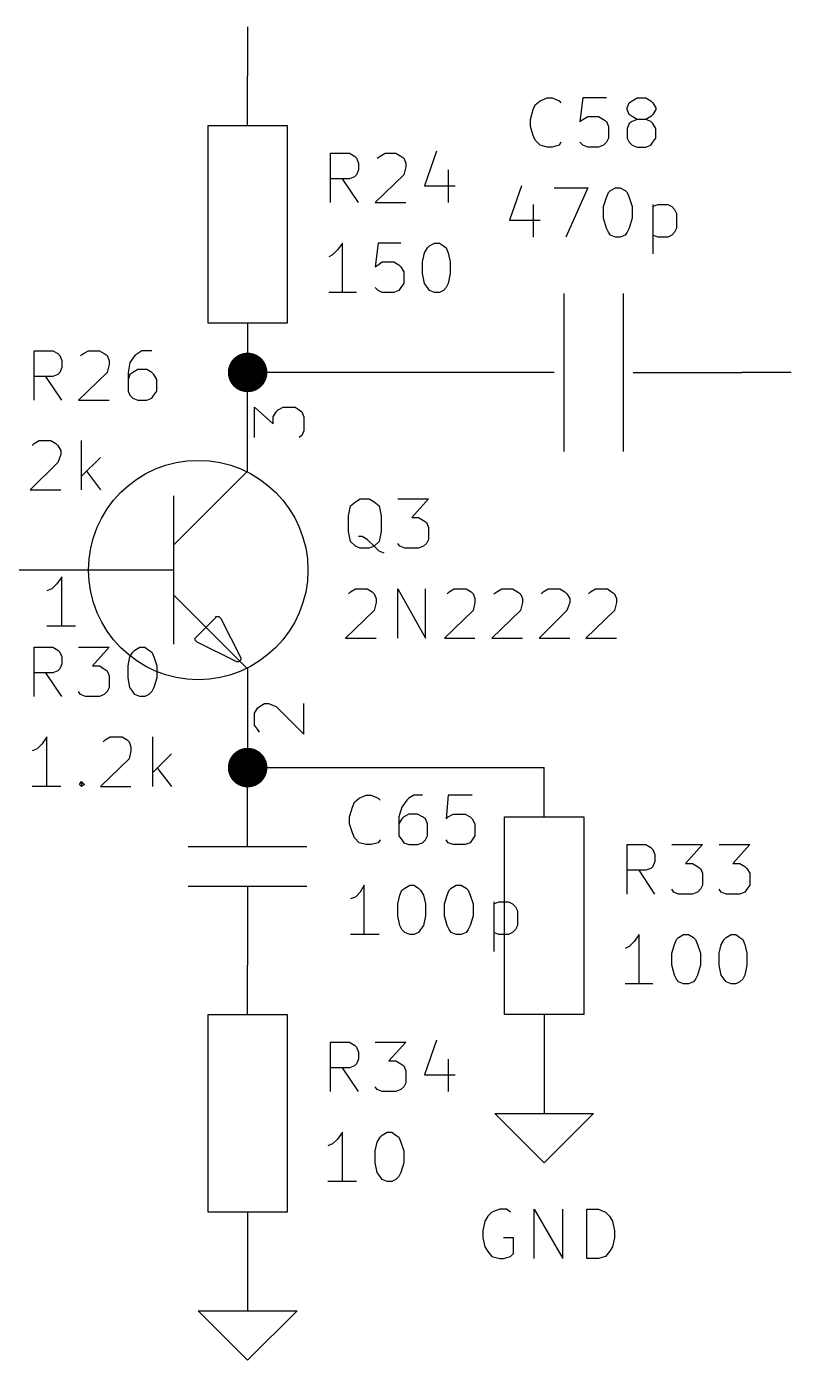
# Model space of a CAD drawing. Extents: x -2.2 to 11.3, y -7.9 to -0.4.
# Drawn here: x 7.726 to 8.5, y -6.35 to -5 of the extents above; entities that cross this region are included whole.
import ezdxf

# ---------------------------------------------------------------- set-up
doc = ezdxf.new("R2010")
doc.units = 0
doc.header["$MEASUREMENT"] = 0
for name, color, linetype in [('CYAN2', 4, 'CONTINUOUS'), ('GREEN2', 3, 'CONTINUOUS'), ('RED2', 1, 'CONTINUOUS')]:
    doc.layers.add(name, color=color, linetype=linetype)

msp = doc.modelspace()

# ---------------------------------------------------------------- linework, layer by layer
at = {"layer": 'CYAN2', "linetype": 'CONTINUOUS'}
for p, q in [((8.241, -5.079), (8.246, -5.075)), ((8.246, -5.075), (8.253, -5.072)), ((8.253, -5.072), (8.258, -5.072)), ((8.258, -5.072), (8.265, -5.075)), ((8.265, -5.075), (8.267, -5.077)), ((8.289, -5.072), (8.286, -5.096)), ((8.313, -5.072), (8.289, -5.072)), ((8.336, -5.077), (8.339, -5.075)), ((8.339, -5.075), (8.344, -5.072)), ((8.344, -5.072), (8.353, -5.072)), ((8.353, -5.072), (8.358, -5.075)), ((8.358, -5.075), (8.36, -5.077)), ((8.236, -5.094), (8.239, -5.084)), ((8.239, -5.084), (8.241, -5.079)), ((8.334, -5.082), (8.336, -5.077)), ((8.334, -5.084), (8.334, -5.082)), ((8.336, -5.089), (8.334, -5.084)), ((8.339, -5.091), (8.336, -5.089)), ((8.36, -5.089), (8.358, -5.091)), ((8.36, -5.077), (8.363, -5.082)), ((8.363, -5.084), (8.36, -5.089)), ((8.363, -5.082), (8.363, -5.084)), ((8.236, -5.101), (8.236, -5.094)), ((8.239, -5.11), (8.236, -5.101)), ((8.286, -5.096), (8.289, -5.094)), ((8.289, -5.094), (8.294, -5.091)), ((8.294, -5.091), (8.305, -5.091)), ((8.305, -5.091), (8.31, -5.094)), ((8.31, -5.094), (8.313, -5.096)), ((8.313, -5.096), (8.315, -5.101)), ((8.315, -5.101), (8.315, -5.113)), ((8.336, -5.098), (8.334, -5.103)), ((8.339, -5.096), (8.336, -5.098)), ((8.344, -5.094), (8.339, -5.091)), ((8.344, -5.094), (8.339, -5.096)), ((8.353, -5.094), (8.344, -5.094)), ((8.358, -5.091), (8.353, -5.094)), ((8.358, -5.096), (8.353, -5.094)), ((8.36, -5.098), (8.358, -5.096)), ((8.363, -5.103), (8.36, -5.098)), ((8.241, -5.115), (8.239, -5.11)), ((8.246, -5.12), (8.241, -5.115)), ((8.315, -5.113), (8.313, -5.117)), ((8.334, -5.103), (8.334, -5.113)), ((8.334, -5.113), (8.336, -5.117)), ((8.36, -5.117), (8.363, -5.113)), ((8.363, -5.113), (8.363, -5.103)), ((8.034, -5.178), (8.034, -5.128)), ((8.034, -5.128), (8.053, -5.128)), ((8.053, -5.128), (8.058, -5.131)), ((8.084, -5.131), (8.089, -5.128)), ((8.089, -5.128), (8.1, -5.128)), ((8.1, -5.128), (8.105, -5.131)), ((8.141, -5.126), (8.129, -5.161)), ((8.253, -5.122), (8.246, -5.12)), ((8.258, -5.122), (8.253, -5.122)), ((8.265, -5.12), (8.258, -5.122)), ((8.267, -5.117), (8.265, -5.12)), ((8.289, -5.12), (8.286, -5.117)), ((8.294, -5.122), (8.289, -5.12)), ((8.305, -5.122), (8.294, -5.122)), ((8.31, -5.12), (8.305, -5.122)), ((8.313, -5.117), (8.31, -5.12)), ((8.336, -5.117), (8.339, -5.12)), ((8.339, -5.12), (8.344, -5.122)), ((8.344, -5.122), (8.353, -5.122)), ((8.353, -5.122), (8.358, -5.12)), ((8.358, -5.12), (8.36, -5.117)), ((8.058, -5.131), (8.06, -5.133)), ((8.06, -5.133), (8.062, -5.138)), ((8.062, -5.138), (8.062, -5.145)), ((8.081, -5.133), (8.084, -5.131)), ((8.105, -5.131), (8.108, -5.133)), ((8.108, -5.133), (8.11, -5.138)), ((8.11, -5.142), (8.108, -5.15)), ((8.11, -5.138), (8.11, -5.142)), ((8.053, -5.154), (8.034, -5.154)), ((8.062, -5.178), (8.046, -5.154)), ((8.058, -5.152), (8.053, -5.154)), ((8.06, -5.15), (8.058, -5.152)), ((8.062, -5.145), (8.06, -5.15)), ((8.108, -5.15), (8.079, -5.178)), ((8.153, -5.145), (8.153, -5.178)), ((8.129, -5.161), (8.16, -5.161)), ((8.227, -5.161), (8.215, -5.196)), ((8.26, -5.163), (8.294, -5.163)), ((8.294, -5.163), (8.272, -5.213)), ((8.313, -5.173), (8.315, -5.168)), ((8.315, -5.168), (8.317, -5.166)), ((8.317, -5.166), (8.322, -5.163)), ((8.322, -5.163), (8.327, -5.163)), ((8.327, -5.163), (8.332, -5.166)), ((8.332, -5.166), (8.334, -5.168)), ((8.334, -5.168), (8.336, -5.173)), ((8.079, -5.178), (8.11, -5.178)), ((8.239, -5.18), (8.239, -5.213)), ((8.31, -5.182), (8.313, -5.173)), ((8.31, -5.194), (8.31, -5.182)), ((8.336, -5.173), (8.339, -5.182)), ((8.339, -5.182), (8.339, -5.194)), ((8.36, -5.18), (8.36, -5.23)), ((8.36, -5.182), (8.365, -5.18)), ((8.365, -5.18), (8.375, -5.18)), ((8.375, -5.18), (8.379, -5.182)), ((8.379, -5.182), (8.382, -5.185)), ((8.215, -5.196), (8.246, -5.196)), ((8.313, -5.204), (8.31, -5.194)), ((8.339, -5.194), (8.336, -5.204)), ((8.382, -5.185), (8.384, -5.189)), ((8.384, -5.189), (8.384, -5.204)), ((8.315, -5.208), (8.313, -5.204)), ((8.317, -5.211), (8.315, -5.208)), ((8.334, -5.208), (8.332, -5.211)), ((8.336, -5.204), (8.334, -5.208)), ((8.382, -5.208), (8.379, -5.211)), ((8.384, -5.204), (8.382, -5.208)), ((8.046, -5.219), (8.041, -5.226)), ((8.046, -5.269), (8.046, -5.219)), ((8.082, -5.219), (8.079, -5.243)), ((8.105, -5.219), (8.082, -5.219)), ((8.129, -5.229), (8.132, -5.224)), ((8.132, -5.224), (8.134, -5.222)), ((8.134, -5.222), (8.139, -5.219)), ((8.139, -5.219), (8.144, -5.219)), ((8.144, -5.219), (8.148, -5.222)), ((8.148, -5.222), (8.151, -5.224)), ((8.151, -5.224), (8.153, -5.229)), ((8.322, -5.213), (8.317, -5.211)), ((8.327, -5.213), (8.322, -5.213)), ((8.332, -5.211), (8.327, -5.213)), ((8.365, -5.213), (8.36, -5.211)), ((8.375, -5.213), (8.365, -5.213)), ((8.379, -5.211), (8.375, -5.213)), ((8.036, -5.231), (8.032, -5.233)), ((8.041, -5.226), (8.036, -5.231)), ((8.127, -5.238), (8.129, -5.229)), ((8.153, -5.229), (8.155, -5.238)), ((8.079, -5.243), (8.082, -5.241)), ((8.082, -5.241), (8.086, -5.238)), ((8.086, -5.238), (8.098, -5.238)), ((8.098, -5.238), (8.103, -5.241)), ((8.103, -5.241), (8.105, -5.243)), ((8.105, -5.243), (8.108, -5.248)), ((8.108, -5.248), (8.108, -5.26)), ((8.127, -5.25), (8.127, -5.238)), ((8.129, -5.26), (8.127, -5.25)), ((8.155, -5.25), (8.153, -5.26)), ((8.155, -5.238), (8.155, -5.25)), ((8.082, -5.267), (8.079, -5.264)), ((8.105, -5.264), (8.103, -5.267)), ((8.108, -5.26), (8.105, -5.264)), ((8.132, -5.264), (8.129, -5.26)), ((8.134, -5.267), (8.132, -5.264)), ((8.151, -5.264), (8.148, -5.267)), ((8.153, -5.26), (8.151, -5.264)), ((8.06, -5.269), (8.032, -5.269)), ((8.086, -5.269), (8.082, -5.267)), ((8.098, -5.269), (8.086, -5.269)), ((8.103, -5.267), (8.098, -5.269)), ((8.139, -5.269), (8.134, -5.267)), ((8.144, -5.269), (8.139, -5.269)), ((8.148, -5.267), (8.144, -5.269)), ((7.734, -5.378), (7.734, -5.328)), ((7.734, -5.328), (7.753, -5.328)), ((7.753, -5.328), (7.758, -5.331)), ((7.758, -5.331), (7.76, -5.333)), ((7.781, -5.333), (7.784, -5.331)), ((7.784, -5.331), (7.789, -5.328)), ((7.789, -5.328), (7.8, -5.328)), ((7.8, -5.328), (7.805, -5.331)), ((7.805, -5.331), (7.808, -5.333)), ((7.839, -5.331), (7.836, -5.333)), ((7.843, -5.328), (7.839, -5.331)), ((7.853, -5.328), (7.843, -5.328)), ((7.76, -5.333), (7.762, -5.338)), ((7.762, -5.345), (7.76, -5.35)), ((7.762, -5.338), (7.762, -5.345)), ((7.808, -5.333), (7.81, -5.338)), ((7.81, -5.342), (7.808, -5.35)), ((7.81, -5.338), (7.81, -5.342)), ((7.831, -5.34), (7.829, -5.35)), ((7.836, -5.333), (7.831, -5.34)), ((7.753, -5.354), (7.734, -5.354)), ((7.762, -5.378), (7.746, -5.354)), ((7.758, -5.352), (7.753, -5.354)), ((7.76, -5.35), (7.758, -5.352)), ((7.808, -5.35), (7.779, -5.378)), ((7.829, -5.35), (7.829, -5.369)), ((7.831, -5.352), (7.829, -5.357)), ((7.834, -5.35), (7.831, -5.352)), ((7.839, -5.347), (7.834, -5.35)), ((7.848, -5.347), (7.839, -5.347)), ((7.853, -5.35), (7.848, -5.347)), ((7.855, -5.352), (7.853, -5.35)), ((7.858, -5.357), (7.855, -5.352)), ((7.858, -5.369), (7.858, -5.357)), ((7.829, -5.369), (7.831, -5.373)), ((7.855, -5.373), (7.858, -5.369)), ((7.779, -5.378), (7.81, -5.378)), ((7.831, -5.373), (7.834, -5.376)), ((7.834, -5.376), (7.839, -5.378)), ((7.839, -5.378), (7.848, -5.378)), ((7.848, -5.378), (7.853, -5.376)), ((7.853, -5.376), (7.855, -5.373)), ((7.732, -5.424), (7.734, -5.422)), ((7.734, -5.422), (7.739, -5.419)), ((7.739, -5.419), (7.751, -5.419)), ((7.751, -5.419), (7.756, -5.422)), ((7.756, -5.422), (7.758, -5.424)), ((7.758, -5.424), (7.761, -5.429)), ((7.782, -5.469), (7.782, -5.419)), ((7.761, -5.433), (7.758, -5.441)), ((7.761, -5.429), (7.761, -5.433)), ((7.801, -5.436), (7.782, -5.455)), ((7.758, -5.441), (7.73, -5.469)), ((7.787, -5.45), (7.801, -5.469)), ((7.73, -5.469), (7.761, -5.469)), ((8.059, -5.481), (8.064, -5.478)), ((8.064, -5.478), (8.073, -5.478)), ((8.073, -5.478), (8.078, -5.481)), ((8.102, -5.478), (8.133, -5.478)), ((8.133, -5.478), (8.116, -5.497)), ((8.052, -5.495), (8.054, -5.485)), ((8.054, -5.485), (8.059, -5.481)), ((8.078, -5.481), (8.083, -5.485)), ((8.083, -5.485), (8.085, -5.495)), ((8.052, -5.511), (8.052, -5.495)), ((8.085, -5.495), (8.085, -5.511)), ((8.116, -5.497), (8.123, -5.497)), ((8.123, -5.497), (8.128, -5.5)), ((8.128, -5.5), (8.131, -5.502)), ((8.131, -5.502), (8.133, -5.507)), ((8.133, -5.507), (8.133, -5.519)), ((8.054, -5.521), (8.052, -5.511)), ((8.059, -5.526), (8.054, -5.521)), ((8.066, -5.516), (8.062, -5.516)), ((8.071, -5.519), (8.066, -5.516)), ((8.078, -5.526), (8.071, -5.519)), ((8.083, -5.521), (8.078, -5.526)), ((8.085, -5.511), (8.083, -5.521)), ((8.133, -5.519), (8.131, -5.523)), ((8.064, -5.528), (8.059, -5.526)), ((8.073, -5.528), (8.064, -5.528)), ((8.078, -5.526), (8.073, -5.528)), ((8.083, -5.531), (8.078, -5.526)), ((8.088, -5.533), (8.083, -5.531)), ((8.104, -5.526), (8.102, -5.523)), ((8.109, -5.528), (8.104, -5.526)), ((8.123, -5.528), (8.109, -5.528)), ((8.128, -5.526), (8.123, -5.528)), ((8.131, -5.523), (8.128, -5.526)), ((8.052, -5.574), (8.054, -5.572)), ((8.054, -5.572), (8.059, -5.569)), ((8.059, -5.569), (8.071, -5.569)), ((8.071, -5.569), (8.076, -5.572)), ((8.076, -5.572), (8.078, -5.574)), ((8.078, -5.574), (8.08, -5.579)), ((8.102, -5.619), (8.102, -5.569)), ((8.102, -5.569), (8.13, -5.619)), ((8.13, -5.619), (8.13, -5.569)), ((8.152, -5.574), (8.154, -5.572)), ((8.154, -5.572), (8.159, -5.569)), ((8.159, -5.569), (8.171, -5.569)), ((8.171, -5.569), (8.176, -5.572)), ((8.176, -5.572), (8.178, -5.574)), ((8.178, -5.574), (8.18, -5.579)), ((8.199, -5.574), (8.202, -5.572)), ((8.202, -5.572), (8.207, -5.569)), ((8.207, -5.569), (8.218, -5.569)), ((8.218, -5.569), (8.223, -5.572)), ((8.223, -5.572), (8.226, -5.574)), ((8.226, -5.574), (8.228, -5.579)), ((8.247, -5.574), (8.249, -5.572)), ((8.249, -5.572), (8.254, -5.569)), ((8.254, -5.569), (8.266, -5.569)), ((8.266, -5.569), (8.271, -5.572)), ((8.271, -5.572), (8.273, -5.574)), ((8.273, -5.574), (8.276, -5.579)), ((8.295, -5.574), (8.297, -5.572)), ((8.297, -5.572), (8.302, -5.569)), ((8.302, -5.569), (8.314, -5.569)), ((8.314, -5.569), (8.318, -5.572)), ((8.318, -5.572), (8.321, -5.574)), ((8.321, -5.574), (8.323, -5.579)), ((8.08, -5.583), (8.078, -5.591)), ((8.08, -5.579), (8.08, -5.583)), ((8.18, -5.583), (8.178, -5.591)), ((8.18, -5.579), (8.18, -5.583)), ((8.228, -5.583), (8.226, -5.591)), ((8.228, -5.579), (8.228, -5.583)), ((8.276, -5.583), (8.273, -5.591)), ((8.276, -5.579), (8.276, -5.583)), ((8.323, -5.583), (8.321, -5.591)), ((8.323, -5.579), (8.323, -5.583)), ((8.078, -5.591), (8.049, -5.619)), ((8.178, -5.591), (8.149, -5.619)), ((8.226, -5.591), (8.197, -5.619)), ((8.273, -5.591), (8.245, -5.619)), ((8.321, -5.591), (8.292, -5.619)), ((7.734, -5.678), (7.734, -5.628)), ((7.734, -5.628), (7.753, -5.628)), ((7.753, -5.628), (7.758, -5.631)), ((7.779, -5.628), (7.81, -5.628)), ((7.81, -5.628), (7.793, -5.647)), ((7.836, -5.631), (7.841, -5.628)), ((7.841, -5.628), (7.846, -5.628)), ((7.846, -5.628), (7.85, -5.631)), ((8.049, -5.619), (8.08, -5.619)), ((8.149, -5.619), (8.18, -5.619)), ((8.197, -5.619), (8.228, -5.619)), ((8.245, -5.619), (8.276, -5.619)), ((8.292, -5.619), (8.323, -5.619)), ((7.758, -5.631), (7.76, -5.633)), ((7.76, -5.633), (7.762, -5.638)), ((7.762, -5.638), (7.762, -5.645)), ((7.829, -5.647), (7.831, -5.638)), ((7.831, -5.638), (7.834, -5.633)), ((7.834, -5.633), (7.836, -5.631)), ((7.85, -5.631), (7.853, -5.633)), ((7.853, -5.633), (7.855, -5.638)), ((7.855, -5.638), (7.858, -5.647)), ((7.753, -5.654), (7.734, -5.654)), ((7.762, -5.678), (7.746, -5.654)), ((7.758, -5.652), (7.753, -5.654)), ((7.76, -5.65), (7.758, -5.652)), ((7.762, -5.645), (7.76, -5.65)), ((7.793, -5.647), (7.8, -5.647)), ((7.8, -5.647), (7.805, -5.65)), ((7.805, -5.65), (7.808, -5.652)), ((7.808, -5.652), (7.81, -5.657)), ((7.829, -5.659), (7.829, -5.647)), ((7.858, -5.647), (7.858, -5.659)), ((7.81, -5.669), (7.808, -5.673)), ((7.81, -5.657), (7.81, -5.669)), ((7.831, -5.669), (7.829, -5.659)), ((7.834, -5.673), (7.831, -5.669)), ((7.855, -5.669), (7.853, -5.673)), ((7.858, -5.659), (7.855, -5.669)), ((7.781, -5.676), (7.779, -5.673)), ((7.786, -5.678), (7.781, -5.676)), ((7.8, -5.678), (7.786, -5.678)), ((7.805, -5.676), (7.8, -5.678)), ((7.808, -5.673), (7.805, -5.676)), ((7.836, -5.676), (7.834, -5.673)), ((7.841, -5.678), (7.836, -5.676)), ((7.846, -5.678), (7.841, -5.678)), ((7.85, -5.676), (7.846, -5.678)), ((7.853, -5.673), (7.85, -5.676)), ((7.747, -5.719), (7.742, -5.726)), ((7.747, -5.769), (7.747, -5.719)), ((7.804, -5.724), (7.806, -5.722)), ((7.806, -5.722), (7.811, -5.719)), ((7.811, -5.719), (7.823, -5.719)), ((7.823, -5.719), (7.828, -5.722)), ((7.828, -5.722), (7.83, -5.724)), ((7.854, -5.769), (7.854, -5.719)), ((7.737, -5.731), (7.732, -5.733)), ((7.742, -5.726), (7.737, -5.731)), ((7.83, -5.724), (7.832, -5.729)), ((7.832, -5.733), (7.83, -5.741)), ((7.832, -5.729), (7.832, -5.733)), ((7.873, -5.736), (7.854, -5.755)), ((7.83, -5.741), (7.801, -5.769)), ((7.858, -5.75), (7.873, -5.769)), ((7.78, -5.767), (7.782, -5.764)), ((7.782, -5.764), (7.785, -5.767)), ((7.782, -5.764), (7.782, -5.769)), ((7.761, -5.769), (7.732, -5.769)), ((7.782, -5.769), (7.78, -5.767)), ((7.785, -5.767), (7.782, -5.769)), ((7.801, -5.769), (7.832, -5.769)), ((8.053, -5.8), (8.056, -5.79)), ((8.056, -5.79), (8.058, -5.785)), ((8.058, -5.785), (8.063, -5.781)), ((8.063, -5.781), (8.07, -5.778)), ((8.07, -5.778), (8.075, -5.778)), ((8.075, -5.778), (8.082, -5.781)), ((8.082, -5.781), (8.084, -5.783)), ((8.106, -5.79), (8.103, -5.8)), ((8.111, -5.783), (8.106, -5.79)), ((8.113, -5.781), (8.111, -5.783)), ((8.118, -5.778), (8.113, -5.781)), ((8.127, -5.778), (8.118, -5.778)), ((8.153, -5.778), (8.151, -5.802)), ((8.177, -5.778), (8.153, -5.778)), ((8.053, -5.807), (8.053, -5.8)), ((8.103, -5.8), (8.103, -5.819)), ((8.106, -5.802), (8.103, -5.807)), ((8.108, -5.8), (8.106, -5.802)), ((8.113, -5.797), (8.108, -5.8)), ((8.122, -5.797), (8.113, -5.797)), ((8.127, -5.8), (8.122, -5.797)), ((8.13, -5.802), (8.127, -5.8)), ((8.132, -5.807), (8.13, -5.802)), ((8.151, -5.802), (8.153, -5.8)), ((8.153, -5.8), (8.158, -5.797)), ((8.158, -5.797), (8.17, -5.797)), ((8.17, -5.797), (8.175, -5.8)), ((8.175, -5.8), (8.177, -5.802)), ((8.177, -5.802), (8.18, -5.807)), ((8.056, -5.816), (8.053, -5.807)), ((8.058, -5.821), (8.056, -5.816)), ((8.132, -5.819), (8.132, -5.807)), ((8.18, -5.807), (8.18, -5.819)), ((8.063, -5.826), (8.058, -5.821)), ((8.07, -5.828), (8.063, -5.826)), ((8.075, -5.828), (8.07, -5.828)), ((8.082, -5.826), (8.075, -5.828)), ((8.084, -5.823), (8.082, -5.826)), ((8.103, -5.819), (8.106, -5.823)), ((8.106, -5.823), (8.108, -5.826)), ((8.108, -5.826), (8.113, -5.828)), ((8.113, -5.828), (8.122, -5.828)), ((8.122, -5.828), (8.127, -5.826)), ((8.127, -5.826), (8.13, -5.823)), ((8.13, -5.823), (8.132, -5.819)), ((8.153, -5.826), (8.151, -5.823)), ((8.158, -5.828), (8.153, -5.826)), ((8.17, -5.828), (8.158, -5.828)), ((8.175, -5.826), (8.17, -5.828)), ((8.177, -5.823), (8.175, -5.826)), ((8.18, -5.819), (8.177, -5.823)), ((8.334, -5.878), (8.334, -5.828)), ((8.334, -5.828), (8.353, -5.828)), ((8.353, -5.828), (8.358, -5.831)), ((8.358, -5.831), (8.36, -5.833)), ((8.379, -5.828), (8.41, -5.828)), ((8.41, -5.828), (8.393, -5.847)), ((8.427, -5.828), (8.458, -5.828)), ((8.458, -5.828), (8.441, -5.847)), ((8.36, -5.833), (8.362, -5.838)), ((8.362, -5.845), (8.36, -5.85)), ((8.362, -5.838), (8.362, -5.845)), ((8.353, -5.854), (8.334, -5.854)), ((8.362, -5.878), (8.346, -5.854)), ((8.358, -5.852), (8.353, -5.854)), ((8.36, -5.85), (8.358, -5.852)), ((8.393, -5.847), (8.4, -5.847)), ((8.4, -5.847), (8.405, -5.85)), ((8.405, -5.85), (8.408, -5.852)), ((8.408, -5.852), (8.41, -5.857)), ((8.41, -5.857), (8.41, -5.869)), ((8.441, -5.847), (8.448, -5.847)), ((8.448, -5.847), (8.453, -5.85)), ((8.453, -5.85), (8.455, -5.852)), ((8.455, -5.852), (8.458, -5.857)), ((8.458, -5.857), (8.458, -5.869)), ((8.068, -5.869), (8.064, -5.876)), ((8.068, -5.919), (8.068, -5.869)), ((8.106, -5.874), (8.109, -5.872)), ((8.109, -5.872), (8.114, -5.869)), ((8.114, -5.869), (8.118, -5.869)), ((8.118, -5.869), (8.123, -5.872)), ((8.123, -5.872), (8.125, -5.874)), ((8.154, -5.874), (8.156, -5.872)), ((8.156, -5.872), (8.161, -5.869)), ((8.161, -5.869), (8.166, -5.869)), ((8.166, -5.869), (8.171, -5.872)), ((8.171, -5.872), (8.173, -5.874)), ((8.41, -5.869), (8.408, -5.873)), ((8.458, -5.869), (8.455, -5.873)), ((8.059, -5.881), (8.054, -5.883)), ((8.064, -5.876), (8.059, -5.881)), ((8.102, -5.888), (8.104, -5.879)), ((8.104, -5.879), (8.106, -5.874)), ((8.125, -5.874), (8.128, -5.879)), ((8.128, -5.879), (8.13, -5.888)), ((8.149, -5.888), (8.152, -5.879)), ((8.152, -5.879), (8.154, -5.874)), ((8.173, -5.874), (8.175, -5.879)), ((8.175, -5.879), (8.178, -5.888)), ((8.381, -5.876), (8.379, -5.873)), ((8.386, -5.878), (8.381, -5.876)), ((8.4, -5.878), (8.386, -5.878)), ((8.405, -5.876), (8.4, -5.878)), ((8.408, -5.873), (8.405, -5.876)), ((8.429, -5.876), (8.427, -5.873)), ((8.434, -5.878), (8.429, -5.876)), ((8.448, -5.878), (8.434, -5.878)), ((8.453, -5.876), (8.448, -5.878)), ((8.455, -5.873), (8.453, -5.876)), ((8.102, -5.9), (8.102, -5.888)), ((8.13, -5.888), (8.13, -5.9)), ((8.149, -5.9), (8.149, -5.888)), ((8.178, -5.888), (8.178, -5.9)), ((8.199, -5.886), (8.199, -5.936)), ((8.199, -5.888), (8.204, -5.886)), ((8.204, -5.886), (8.214, -5.886)), ((8.214, -5.886), (8.218, -5.888)), ((8.218, -5.888), (8.221, -5.891)), ((8.221, -5.891), (8.223, -5.895)), ((8.223, -5.895), (8.223, -5.91)), ((8.104, -5.91), (8.102, -5.9)), ((8.106, -5.914), (8.104, -5.91)), ((8.128, -5.91), (8.125, -5.914)), ((8.13, -5.9), (8.128, -5.91)), ((8.152, -5.91), (8.149, -5.9)), ((8.154, -5.914), (8.152, -5.91)), ((8.175, -5.91), (8.173, -5.914)), ((8.178, -5.9), (8.175, -5.91)), ((8.223, -5.91), (8.221, -5.914)), ((8.083, -5.919), (8.054, -5.919)), ((8.109, -5.917), (8.106, -5.914)), ((8.114, -5.919), (8.109, -5.917)), ((8.118, -5.919), (8.114, -5.919)), ((8.123, -5.917), (8.118, -5.919)), ((8.125, -5.914), (8.123, -5.917)), ((8.156, -5.917), (8.154, -5.914)), ((8.161, -5.919), (8.156, -5.917)), ((8.166, -5.919), (8.161, -5.919)), ((8.171, -5.917), (8.166, -5.919)), ((8.173, -5.914), (8.171, -5.917)), ((8.204, -5.919), (8.199, -5.917)), ((8.214, -5.919), (8.204, -5.919)), ((8.218, -5.917), (8.214, -5.919)), ((8.221, -5.914), (8.218, -5.917)), ((8.341, -5.926), (8.336, -5.931)), ((8.346, -5.919), (8.341, -5.926)), ((8.346, -5.969), (8.346, -5.919)), ((8.382, -5.929), (8.384, -5.924)), ((8.384, -5.924), (8.386, -5.922)), ((8.386, -5.922), (8.391, -5.919)), ((8.391, -5.919), (8.396, -5.919)), ((8.396, -5.919), (8.401, -5.922)), ((8.401, -5.922), (8.403, -5.924)), ((8.403, -5.924), (8.405, -5.929)), ((8.429, -5.929), (8.432, -5.924)), ((8.432, -5.924), (8.434, -5.922)), ((8.434, -5.922), (8.439, -5.919)), ((8.439, -5.919), (8.444, -5.919)), ((8.444, -5.919), (8.448, -5.922)), ((8.448, -5.922), (8.451, -5.924)), ((8.451, -5.924), (8.453, -5.929)), ((8.336, -5.931), (8.332, -5.933)), ((8.379, -5.938), (8.382, -5.929)), ((8.379, -5.95), (8.379, -5.938)), ((8.405, -5.929), (8.408, -5.938)), ((8.408, -5.938), (8.408, -5.95)), ((8.427, -5.938), (8.429, -5.929)), ((8.427, -5.95), (8.427, -5.938)), ((8.453, -5.929), (8.455, -5.938)), ((8.455, -5.938), (8.455, -5.95)), ((8.382, -5.96), (8.379, -5.95)), ((8.408, -5.95), (8.405, -5.96)), ((8.429, -5.96), (8.427, -5.95)), ((8.455, -5.95), (8.453, -5.96)), ((8.384, -5.964), (8.382, -5.96)), ((8.386, -5.967), (8.384, -5.964)), ((8.403, -5.964), (8.401, -5.967)), ((8.405, -5.96), (8.403, -5.964)), ((8.432, -5.964), (8.429, -5.96)), ((8.434, -5.967), (8.432, -5.964)), ((8.451, -5.964), (8.448, -5.967)), ((8.453, -5.96), (8.451, -5.964)), ((8.36, -5.969), (8.332, -5.969)), ((8.391, -5.969), (8.386, -5.967)), ((8.396, -5.969), (8.391, -5.969)), ((8.401, -5.967), (8.396, -5.969)), ((8.439, -5.969), (8.434, -5.967)), ((8.444, -5.969), (8.439, -5.969)), ((8.448, -5.967), (8.444, -5.969)), ((8.034, -6.078), (8.034, -6.028)), ((8.034, -6.028), (8.053, -6.028)), ((8.053, -6.028), (8.058, -6.031)), ((8.058, -6.031), (8.06, -6.033)), ((8.06, -6.033), (8.062, -6.038)), ((8.079, -6.028), (8.11, -6.028)), ((8.11, -6.028), (8.093, -6.047)), ((8.141, -6.026), (8.129, -6.061)), ((8.062, -6.045), (8.06, -6.05)), ((8.062, -6.038), (8.062, -6.045)), ((8.093, -6.047), (8.1, -6.047)), ((8.1, -6.047), (8.105, -6.05)), ((8.153, -6.045), (8.153, -6.078)), ((8.053, -6.054), (8.034, -6.054)), ((8.062, -6.078), (8.046, -6.054)), ((8.058, -6.052), (8.053, -6.054)), ((8.06, -6.05), (8.058, -6.052)), ((8.105, -6.05), (8.108, -6.052)), ((8.108, -6.052), (8.11, -6.057)), ((8.11, -6.057), (8.11, -6.069)), ((8.129, -6.061), (8.16, -6.061)), ((8.081, -6.076), (8.079, -6.073)), ((8.108, -6.073), (8.105, -6.076)), ((8.11, -6.069), (8.108, -6.073)), ((8.086, -6.078), (8.081, -6.076)), ((8.1, -6.078), (8.086, -6.078)), ((8.105, -6.076), (8.1, -6.078)), ((8.041, -6.126), (8.036, -6.131)), ((8.046, -6.119), (8.041, -6.126)), ((8.046, -6.169), (8.046, -6.119)), ((8.081, -6.129), (8.084, -6.124)), ((8.084, -6.124), (8.086, -6.122)), ((8.086, -6.122), (8.091, -6.119)), ((8.091, -6.119), (8.096, -6.119)), ((8.096, -6.119), (8.1, -6.122)), ((8.1, -6.122), (8.103, -6.124)), ((8.103, -6.124), (8.105, -6.129)), ((8.036, -6.131), (8.031, -6.133)), ((8.079, -6.138), (8.081, -6.129)), ((8.079, -6.15), (8.079, -6.138)), ((8.105, -6.129), (8.108, -6.138)), ((8.108, -6.138), (8.108, -6.15)), ((8.081, -6.16), (8.079, -6.15)), ((8.108, -6.15), (8.105, -6.16)), ((8.06, -6.169), (8.031, -6.169)), ((8.084, -6.164), (8.081, -6.16)), ((8.086, -6.167), (8.084, -6.164)), ((8.091, -6.169), (8.086, -6.167)), ((8.096, -6.169), (8.091, -6.169)), ((8.1, -6.167), (8.096, -6.169)), ((8.103, -6.164), (8.1, -6.167)), ((8.105, -6.16), (8.103, -6.164)), ((8.19, -6.209), (8.188, -6.219)), ((8.193, -6.204), (8.19, -6.209)), ((8.197, -6.2), (8.193, -6.204)), ((8.205, -6.197), (8.197, -6.2)), ((8.212, -6.197), (8.205, -6.197)), ((8.216, -6.2), (8.212, -6.197)), ((8.24, -6.247), (8.24, -6.197)), ((8.24, -6.197), (8.269, -6.247)), ((8.269, -6.247), (8.269, -6.197)), ((8.293, -6.247), (8.293, -6.197)), ((8.293, -6.197), (8.305, -6.197)), ((8.305, -6.197), (8.312, -6.2)), ((8.312, -6.2), (8.316, -6.204)), ((8.316, -6.204), (8.319, -6.209)), ((8.319, -6.209), (8.321, -6.219)), ((8.188, -6.219), (8.188, -6.226)), ((8.321, -6.219), (8.321, -6.226)), ((8.188, -6.226), (8.19, -6.235)), ((8.19, -6.235), (8.193, -6.24)), ((8.219, -6.226), (8.209, -6.226)), ((8.219, -6.242), (8.219, -6.226)), ((8.319, -6.235), (8.316, -6.24)), ((8.321, -6.226), (8.319, -6.235)), ((8.193, -6.24), (8.197, -6.245)), ((8.197, -6.245), (8.205, -6.247)), ((8.205, -6.247), (8.209, -6.247)), ((8.209, -6.247), (8.216, -6.245)), ((8.216, -6.245), (8.219, -6.242)), ((8.305, -6.247), (8.293, -6.247)), ((8.312, -6.245), (8.305, -6.247)), ((8.316, -6.24), (8.312, -6.245))]:
    msp.add_line(p, q, dxfattribs=at)
at = {"layer": 'GREEN2', "linetype": 'CONTINUOUS'}
for p, q in [((8.15, -5.35), (7.95, -5.35)), ((7.95, -5.75), (8.25, -5.75))]:
    msp.add_line(p, q, dxfattribs=at)
at = {"layer": 'GREEN2', "const_width": 0.02}
for points in [[(7.94, -5.35, 1), (7.96, -5.35, 1)], [(7.94, -5.75, 1), (7.96, -5.75, 1)]]:
    msp.add_lwpolyline(points, format="xyb", close=True, dxfattribs=at)
at = {"layer": 'RED2', "linetype": 'CONTINUOUS'}
for p, q in [((7.95, -5), (7.95, -5.05)), ((7.95, -5.1), (7.95, -5.05)), ((7.91, -5.3), (7.91, -5.1)), ((7.91, -5.1), (7.99, -5.1)), ((7.99, -5.1), (7.99, -5.3)), ((8.27, -5.27), (8.27, -5.43)), ((8.33, -5.27), (8.33, -5.43)), ((7.99, -5.3), (7.91, -5.3)), ((7.95, -5.3), (7.95, -5.35)), ((7.95, -5.45), (7.95, -5.35)), ((8.26, -5.35), (8.15, -5.35)), ((8.34, -5.35), (8.45, -5.35)), ((8.5, -5.35), (8.45, -5.35)), ((7.957, -5.416), (7.957, -5.385)), ((7.957, -5.385), (7.976, -5.402)), ((7.981, -5.388), (7.986, -5.385)), ((7.986, -5.385), (7.998, -5.385)), ((7.998, -5.385), (8.002, -5.388)), ((7.976, -5.395), (7.979, -5.39)), ((7.976, -5.402), (7.976, -5.395)), ((7.979, -5.39), (7.981, -5.388)), ((8.002, -5.388), (8.005, -5.39)), ((8.005, -5.39), (8.007, -5.395)), ((8.007, -5.395), (8.007, -5.409)), ((8.007, -5.409), (8.005, -5.414)), ((8.005, -5.414), (8.002, -5.416)), ((7.875, -5.525), (7.95, -5.45)), ((7.875, -5.475), (7.875, -5.625)), ((7.875, -5.55), (7.65, -5.55)), ((7.762, -5.557), (7.757, -5.564)), ((7.762, -5.607), (7.762, -5.557)), ((7.752, -5.569), (7.747, -5.571)), ((7.757, -5.564), (7.752, -5.569)), ((7.875, -5.575), (7.95, -5.65)), ((7.897, -5.619), (7.918, -5.598)), ((7.918, -5.598), (7.918, -5.597)), ((7.918, -5.597), (7.921, -5.597)), ((7.921, -5.597), (7.923, -5.599)), ((7.923, -5.599), (7.943, -5.639)), ((7.776, -5.607), (7.747, -5.607)), ((7.897, -5.621), (7.897, -5.619)), ((7.899, -5.623), (7.897, -5.621)), ((7.939, -5.643), (7.899, -5.623)), ((7.943, -5.641), (7.941, -5.643)), ((7.943, -5.639), (7.943, -5.641)), ((7.941, -5.643), (7.939, -5.643)), ((7.95, -5.65), (7.95, -5.75)), ((7.957, -5.695), (7.96, -5.69)), ((7.957, -5.707), (7.957, -5.695)), ((7.96, -5.69), (7.962, -5.688)), ((7.962, -5.688), (7.967, -5.685)), ((7.967, -5.685), (7.971, -5.685)), ((7.971, -5.685), (7.979, -5.688)), ((7.979, -5.688), (8.007, -5.716)), ((8.007, -5.716), (8.007, -5.685)), ((7.96, -5.711), (7.957, -5.707)), ((7.962, -5.714), (7.96, -5.711)), ((7.95, -5.83), (7.95, -5.75)), ((8.25, -5.8), (8.25, -5.75)), ((8.21, -6), (8.21, -5.8)), ((8.21, -5.8), (8.29, -5.8)), ((8.29, -5.8), (8.29, -6)), ((7.89, -5.83), (8.01, -5.83)), ((7.89, -5.87), (8.01, -5.87)), ((7.95, -5.87), (7.95, -5.95)), ((7.95, -6), (7.95, -5.95)), ((7.91, -6.2), (7.91, -6)), ((7.91, -6), (7.99, -6)), ((7.99, -6), (7.99, -6.2)), ((8.29, -6), (8.21, -6)), ((8.25, -6), (8.25, -6.05)), ((8.25, -6.05), (8.25, -6.1)), ((8.25, -6.15), (8.2, -6.1)), ((8.2, -6.1), (8.25, -6.1)), ((8.25, -6.1), (8.3, -6.1)), ((8.3, -6.1), (8.25, -6.15)), ((7.99, -6.2), (7.91, -6.2)), ((7.95, -6.2), (7.95, -6.25)), ((7.95, -6.25), (7.95, -6.3)), ((7.95, -6.35), (7.9, -6.3)), ((7.9, -6.3), (7.95, -6.3)), ((7.95, -6.3), (8, -6.3)), ((8, -6.3), (7.95, -6.35))]:
    msp.add_line(p, q, dxfattribs=at)
at = {"layer": 'RED2'}
msp.add_circle((7.9, -5.55), 0.111, dxfattribs=at)

doc.saveas('drawing.dxf')
